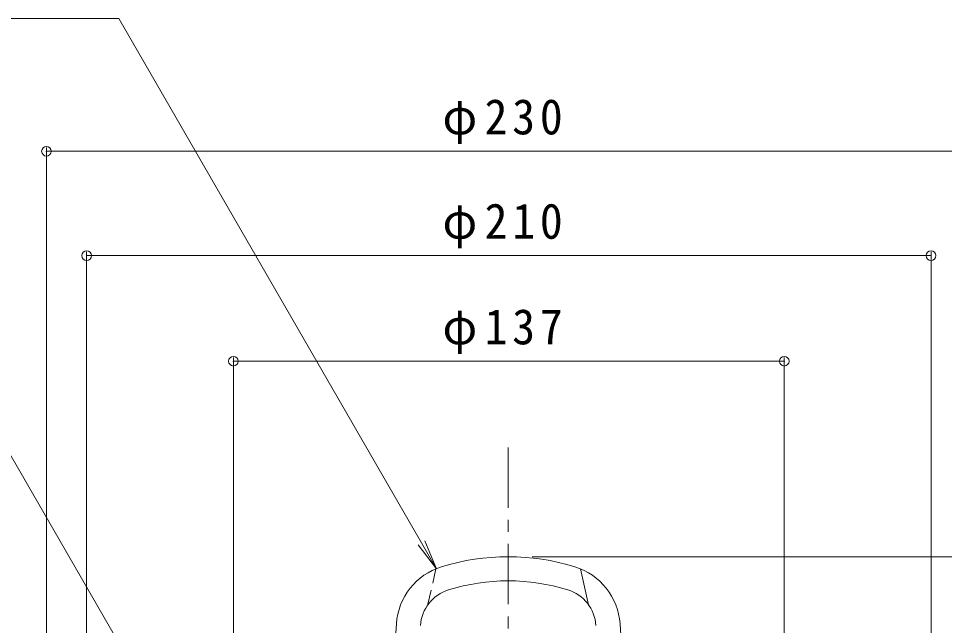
# Model space of a CAD drawing. Units: millimetres, scale not verified. Extents: x -594 to 839, y -582 to 573.
# Drawn here: x -371.3 to -141.1, y -24.5 to 126.4 of the extents above; entities that cross this region are included whole.
import ezdxf

# ---------------------------------------------------------------- set-up
doc = ezdxf.new("R2010")
doc.units = ezdxf.units.MM
doc.header["$LTSCALE"] = 3
doc.header["$PDMODE"] = 32
doc.header["$PDSIZE"] = 2.4
doc.linetypes.add('CHAIN1', pattern=[8, 5, -1, 1, -1])
doc.linetypes.add('DASHED1', pattern=[1.8, 1.2, -0.6])
for name, color, linetype, lineweight in [('0-0_通り芯', 3, 'Continuous', 9), ('0-2_仕上', 6, 'Continuous', 9), ('0-4_その他', 7, 'Continuous', 9), ('0-5_寸法', 7, 'Continuous', 9)]:
    doc.layers.add(name, color=color, linetype=linetype, lineweight=lineweight)
doc.styles.add('ＭＳ ゴシック', font='')
doc.styles.get('ＭＳ ゴシック').set_extended_font_data('MS Gothic')

msp = doc.modelspace()

# ---------------------------------------------------------------- linework, layer by layer
at = {"layer": '0-0_通り芯', "linetype": 'CHAIN1'}
msp.add_line((-249.56, 19.73), (-249.56, -465.886), dxfattribs=at)
at = {"layer": '0-2_仕上', "linetype": 'DASHED1'}
msp.add_line((-267.56, -10.467), (-269.559, -19.439), dxfattribs=at)
at = {"layer": '0-2_仕上'}
for p, q in [((-231.56, -10.467), (-229.56, -19.439)), ((-284.669, -128.443), (-277.375, -24.123)), ((-214.449, -128.443), (-221.744, -24.123))]:
    msp.add_line(p, q, dxfattribs=at)
for centre, radius, start, end in [((-249.56, -63.442), 56, 72.76115, 107.23885), ((-261.414, -25.239), 16, 107.23883, 176.00005), ((-237.705, -25.239), 16, 3.99995, 72.76117), ((-249.56, -63.442), 50, 72.76115, 107.23885), ((-261.414, -25.239), 10, 107.23883, 176.00005), ((-237.705, -25.239), 10, 3.99995, 72.76117)]:
    msp.add_arc(centre, radius, start, end, dxfattribs=at)
at = {"layer": '0-4_その他'}
for p, q in [((-364.4, 94.268), (-364.4, -139.442)), ((-364.4, 93.368), (-134.4, 93.368)), ((-354.4, 68.323), (-354.4, -129.442)), ((-354.4, 67.423), (-144.4, 67.423)), ((-144.4, 68.323), (-144.4, -129.442)), ((-317.9, 42.066), (-317.9, -128.442)), ((-180.9, 42.066), (-180.9, -128.442)), ((-317.9, 41.166), (-180.9, 41.166)), ((-74.625, -7.442), (-243.56, -7.442))]:
    msp.add_line(p, q, dxfattribs=at)
for p in [(-364.4, 93.368), (-354.4, 67.423), (-144.4, 67.423), (-317.9, 41.166), (-180.9, 41.166)]:
    msp.add_point(p, dxfattribs=at)
at = {"layer": '0-5_寸法'}
for p, q in [((-346.402, 126.369), (-427.846, 126.369)), ((-346.402, 126.369), (-267.4, -10.467)), ((-267.4, -10.467), (-271.966, -4.516)), ((-267.4, -10.467), (-270.27, -3.537))]:
    msp.add_line(p, q, dxfattribs=at)
msp.add_lwpolyline([(-403.836, 70.57), (-294.132, -119.442), (-297.002, -112.513)], dxfattribs=at)

# ---------------------------------------------------------------- texts
at = {"layer": '0-4_その他', "color": 2, "char_height": 8.798, "attachment_point": 7, "style": 'ＭＳ ゴシック'}
for s, insert in [('\\T1.21;\\W0.95;φ230', (-265.9, 95.168)), ('\\T1.21;\\W0.95;φ210', (-265.9, 69.223)), ('\\T1.21;\\W0.95;φ137', (-265.9, 42.966))]:
    msp.add_mtext(s, dxfattribs=dict(at, insert=insert))

doc.saveas('drawing.dxf')
